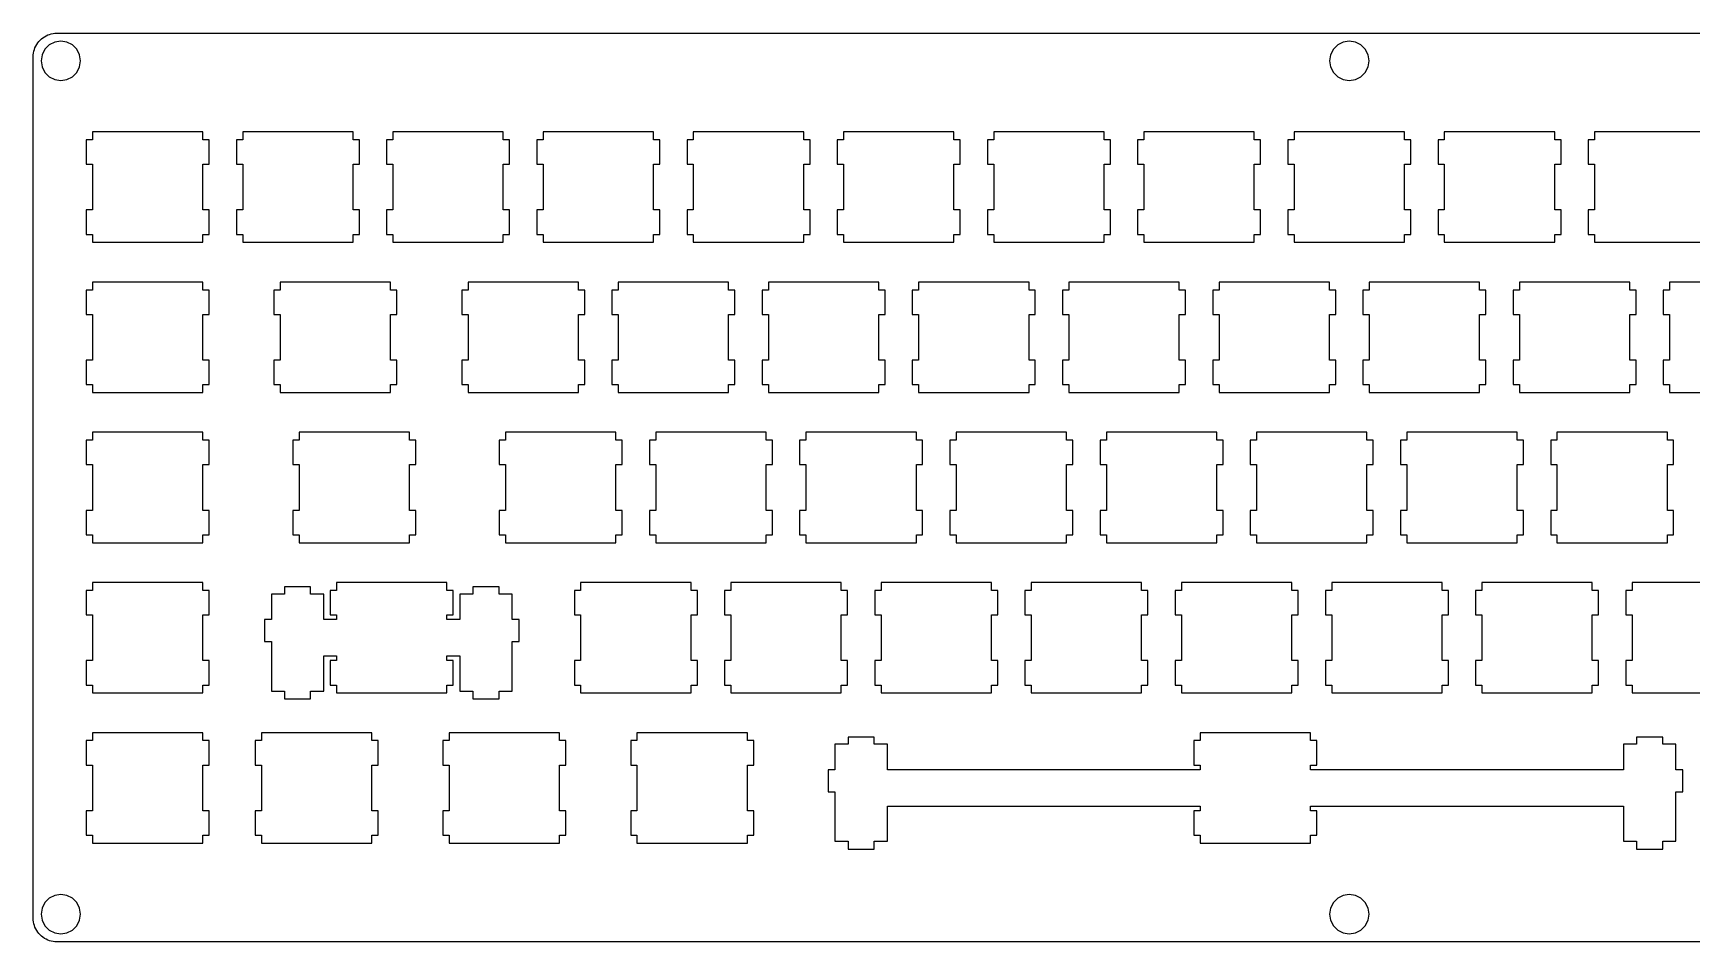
# Model space of a CAD drawing. Extents: x 0 to 334, y 0 to 115.
# Drawn here: x 0.1 to 210.5, y 0.1 to 115.3 of the extents above; entities that cross this region are included whole.
import ezdxf

# ---------------------------------------------------------------- set-up
doc = ezdxf.new("R2010")
doc.units = 0
doc.layers.get('0').update_dxf_attribs({"linetype": 'CONTINUOUS'})

msp = doc.modelspace()

# ---------------------------------------------------------------- linework, layer by layer
at = {"color": 0}
for p, q in [((0.32108, 113.492), (0.4203, 113.705)), ((0.4203, 113.705), (0.53606, 113.913)), ((0.53606, 113.913), (0.66559, 114.107)), ((0.66559, 114.107), (0.81166, 114.292)), ((0.81166, 114.292), (0.97152, 114.465)), ((0.97152, 114.465), (1.14515, 114.625)), ((1.14515, 114.625), (1.32981, 114.771)), ((1.32981, 114.771), (1.52549, 114.901)), ((1.52549, 114.901), (1.7322, 115.018)), ((2.12356, 113.866), (1.57097, 113.313)), ((1.7322, 115.018), (1.94441, 115.116)), ((1.94441, 115.116), (2.16628, 115.197)), ((2.82084, 114.223), (2.12356, 113.866)), ((2.16628, 115.197), (2.39227, 115.261)), ((2.39227, 115.261), (2.62378, 115.307)), ((2.62378, 115.307), (2.85805, 115.334)), ((3.59392, 114.343), (2.82084, 114.223)), ((2.85805, 115.334), (3.0937, 115.345)), ((3.0937, 115.345), (330.944, 115.343)), ((4.36563, 114.223), (3.59392, 114.343)), ((5.06293, 113.866), (4.36563, 114.223)), ((5.61552, 113.313), (5.06293, 113.866)), ((165.549, 113.866), (164.995, 113.313)), ((166.245, 114.223), (165.549, 113.866)), ((167.018, 114.343), (166.245, 114.223)), ((167.791, 114.223), (167.018, 114.343)), ((168.487, 113.866), (167.791, 114.223)), ((169.041, 113.313), (168.487, 113.866)), ((0.09233, 3.0937), (0.09371, 112.343)), ((0.09371, 112.343), (0.10335, 112.579)), ((0.10335, 112.579), (0.12954, 112.813)), ((0.12954, 112.813), (0.17639, 113.046)), ((0.17639, 113.046), (0.23978, 113.271)), ((0.23978, 113.271), (0.32108, 113.492)), ((1.21543, 112.616), (1.09279, 111.843)), ((1.09279, 111.843), (1.21543, 111.071)), ((1.57097, 113.313), (1.21543, 112.616)), ((5.97105, 112.616), (5.61552, 113.313)), ((6.09367, 111.843), (5.97105, 112.616)), ((5.97105, 111.071), (6.09367, 111.843)), ((164.641, 112.616), (164.519, 111.843)), ((164.519, 111.843), (164.641, 111.071)), ((164.995, 113.313), (164.641, 112.616)), ((169.395, 112.616), (169.041, 113.313)), ((169.519, 111.843), (169.395, 112.616)), ((169.395, 111.071), (169.519, 111.843)), ((1.21543, 111.071), (1.57097, 110.374)), ((1.57097, 110.374), (2.12356, 109.821)), ((2.12356, 109.821), (2.82084, 109.466)), ((2.82084, 109.466), (3.59392, 109.345)), ((3.59392, 109.345), (4.36563, 109.466)), ((4.36563, 109.466), (5.06293, 109.821)), ((5.06293, 109.821), (5.61552, 110.374)), ((5.61552, 110.374), (5.97105, 111.071)), ((164.641, 111.071), (164.995, 110.374)), ((164.995, 110.374), (165.549, 109.821)), ((165.549, 109.821), (166.245, 109.466)), ((166.245, 109.466), (167.018, 109.345)), ((167.018, 109.345), (167.791, 109.466)), ((167.791, 109.466), (168.487, 109.821)), ((168.487, 109.821), (169.041, 110.374)), ((169.041, 110.374), (169.395, 111.071)), ((7.61781, 101.819), (6.81715, 101.819)), ((6.81715, 101.819), (6.81715, 98.7185)), ((7.61781, 102.818), (7.61781, 101.819)), ((21.6187, 102.818), (7.61781, 102.818)), ((21.6187, 101.819), (21.6187, 102.818)), ((22.4193, 101.819), (21.6187, 101.819)), ((22.4193, 98.7185), (22.4193, 101.819)), ((26.6692, 101.819), (25.8685, 101.819)), ((25.8685, 101.819), (25.8685, 98.7185)), ((26.6692, 102.818), (26.6692, 101.819)), ((40.6686, 102.818), (26.6692, 102.818)), ((40.6686, 101.819), (40.6686, 102.818)), ((41.4694, 101.819), (40.6686, 101.819)), ((41.4694, 98.7185), (41.4694, 101.819)), ((45.7193, 101.819), (44.9185, 101.819)), ((44.9185, 101.819), (44.9185, 98.7185)), ((45.7193, 102.818), (45.7193, 101.819)), ((59.7186, 102.818), (45.7193, 102.818)), ((59.7186, 101.819), (59.7186, 102.818)), ((60.5194, 101.819), (59.7186, 101.819)), ((60.5194, 98.7185), (60.5194, 101.819)), ((64.7693, 101.819), (63.9685, 101.819)), ((63.9685, 101.819), (63.9685, 98.7185)), ((64.7693, 102.818), (64.7693, 101.819)), ((78.7686, 102.818), (64.7693, 102.818)), ((78.7686, 101.819), (78.7686, 102.818)), ((79.5694, 101.819), (78.7686, 101.819)), ((79.5694, 98.7185), (79.5694, 101.819)), ((83.8193, 101.819), (83.0185, 101.819)), ((83.0185, 101.819), (83.0185, 98.7185)), ((83.8193, 102.818), (83.8193, 101.819)), ((97.8186, 102.818), (83.8193, 102.818)), ((97.8186, 101.819), (97.8186, 102.818)), ((98.618, 101.819), (97.8186, 101.819)), ((98.618, 98.7185), (98.618, 101.819)), ((102.868, 101.819), (102.068, 101.819)), ((102.068, 101.819), (102.068, 98.7185)), ((102.868, 102.818), (102.868, 101.819)), ((116.867, 102.818), (102.868, 102.818)), ((116.867, 101.819), (116.867, 102.818)), ((117.668, 101.819), (116.867, 101.819)), ((117.668, 98.7185), (117.668, 101.819)), ((121.918, 101.819), (121.117, 101.819)), ((121.117, 101.819), (121.117, 98.7185)), ((121.918, 102.818), (121.918, 101.819)), ((135.919, 102.818), (121.918, 102.818)), ((135.919, 101.819), (135.919, 102.818)), ((136.719, 101.819), (135.919, 101.819)), ((136.719, 98.7185), (136.719, 101.819)), ((140.969, 101.819), (140.168, 101.819)), ((140.168, 101.819), (140.168, 98.7185)), ((140.969, 102.818), (140.969, 101.819)), ((154.969, 102.818), (140.969, 102.818)), ((154.969, 101.819), (154.969, 102.818)), ((155.769, 101.819), (154.969, 101.819)), ((155.769, 98.7185), (155.769, 101.819)), ((160.019, 101.819), (159.218, 101.819)), ((159.218, 101.819), (159.218, 98.7185)), ((160.019, 102.818), (160.019, 101.819)), ((174.019, 102.818), (160.019, 102.818)), ((174.019, 101.819), (174.019, 102.818)), ((174.819, 101.819), (174.019, 101.819)), ((174.819, 98.7185), (174.819, 101.819)), ((179.069, 101.819), (178.268, 101.819)), ((178.268, 101.819), (178.268, 98.7185)), ((179.069, 102.818), (179.069, 101.819)), ((193.069, 102.818), (179.069, 102.818)), ((193.069, 101.819), (193.069, 102.818)), ((193.869, 101.819), (193.069, 101.819)), ((193.869, 98.7185), (193.869, 101.819)), ((198.119, 101.819), (197.318, 101.819)), ((197.318, 101.819), (197.318, 98.7185)), ((198.119, 102.818), (198.119, 101.819)), ((212.119, 102.818), (198.119, 102.818)), ((6.81715, 98.7185), (7.61781, 98.7185)), ((7.61781, 98.7185), (7.61781, 92.9199)), ((21.6187, 92.9199), (21.6187, 98.7185)), ((21.6187, 98.7185), (22.4193, 98.7185)), ((25.8685, 98.7185), (26.6692, 98.7185)), ((26.6692, 98.7185), (26.6692, 92.9199)), ((40.6686, 92.9199), (40.6686, 98.7185)), ((40.6686, 98.7185), (41.4694, 98.7185)), ((44.9185, 98.7185), (45.7193, 98.7185)), ((45.7193, 98.7185), (45.7193, 92.9199)), ((59.7186, 92.9199), (59.7186, 98.7185)), ((59.7186, 98.7185), (60.5194, 98.7185)), ((63.9685, 98.7185), (64.7693, 98.7185)), ((64.7693, 98.7185), (64.7693, 92.9199)), ((78.7686, 92.9199), (78.7686, 98.7185)), ((78.7686, 98.7185), (79.5694, 98.7185)), ((83.0185, 98.7185), (83.8193, 98.7185)), ((83.8193, 98.7185), (83.8193, 92.9199)), ((97.8186, 92.9199), (97.8186, 98.7185)), ((97.8186, 98.7185), (98.618, 98.7185)), ((102.068, 98.7185), (102.868, 98.7185)), ((102.868, 98.7185), (102.868, 92.9199)), ((116.867, 92.9199), (116.867, 98.7185)), ((116.867, 98.7185), (117.668, 98.7185)), ((121.117, 98.7185), (121.918, 98.7185)), ((121.918, 98.7185), (121.918, 92.9199)), ((135.919, 92.9199), (135.919, 98.7185)), ((135.919, 98.7185), (136.719, 98.7185)), ((140.168, 98.7185), (140.969, 98.7185)), ((140.969, 98.7185), (140.969, 92.9199)), ((154.969, 92.9199), (154.969, 98.7185)), ((154.969, 98.7185), (155.769, 98.7185)), ((159.218, 98.7185), (160.019, 98.7185)), ((160.019, 98.7185), (160.019, 92.9199)), ((174.019, 92.9199), (174.019, 98.7185)), ((174.019, 98.7185), (174.819, 98.7185)), ((178.268, 98.7185), (179.069, 98.7185)), ((179.069, 98.7185), (179.069, 92.9199)), ((193.069, 92.9199), (193.069, 98.7185)), ((193.069, 98.7185), (193.869, 98.7185)), ((197.318, 98.7185), (198.119, 98.7185)), ((198.119, 98.7185), (198.119, 92.9199)), ((7.61781, 92.9199), (6.81715, 92.9199)), ((6.81715, 92.9199), (6.81715, 89.8179)), ((22.4193, 92.9199), (21.6187, 92.9199)), ((22.4193, 89.8179), (22.4193, 92.9199)), ((26.6692, 92.9199), (25.8685, 92.9199)), ((25.8685, 92.9199), (25.8685, 89.8179)), ((41.4694, 92.9199), (40.6686, 92.9199)), ((41.4694, 89.8179), (41.4694, 92.9199)), ((45.7193, 92.9199), (44.9185, 92.9199)), ((44.9185, 92.9199), (44.9185, 89.8179)), ((60.5194, 92.9199), (59.7186, 92.9199)), ((60.5194, 89.8179), (60.5194, 92.9199)), ((64.7693, 92.9199), (63.9685, 92.9199)), ((63.9685, 92.9199), (63.9685, 89.8179)), ((79.5694, 92.9199), (78.7686, 92.9199)), ((79.5694, 89.8179), (79.5694, 92.9199)), ((83.8193, 92.9199), (83.0185, 92.9199)), ((83.0185, 92.9199), (83.0185, 89.8179)), ((98.618, 92.9199), (97.8186, 92.9199)), ((98.618, 89.8179), (98.618, 92.9199)), ((102.868, 92.9199), (102.068, 92.9199)), ((102.068, 92.9199), (102.068, 89.8179)), ((117.668, 92.9199), (116.867, 92.9199)), ((117.668, 89.8179), (117.668, 92.9199)), ((121.918, 92.9199), (121.117, 92.9199)), ((121.117, 92.9199), (121.117, 89.8179)), ((136.719, 92.9199), (135.919, 92.9199)), ((136.719, 89.8179), (136.719, 92.9199)), ((140.969, 92.9199), (140.168, 92.9199)), ((140.168, 92.9199), (140.168, 89.8179)), ((155.769, 92.9199), (154.969, 92.9199)), ((155.769, 89.8179), (155.769, 92.9199)), ((160.019, 92.9199), (159.218, 92.9199)), ((159.218, 92.9199), (159.218, 89.8179)), ((174.819, 92.9199), (174.019, 92.9199)), ((174.819, 89.8179), (174.819, 92.9199)), ((179.069, 92.9199), (178.268, 92.9199)), ((178.268, 92.9199), (178.268, 89.8179)), ((193.869, 92.9199), (193.069, 92.9199)), ((193.869, 89.8179), (193.869, 92.9199)), ((198.119, 92.9199), (197.318, 92.9199)), ((197.318, 92.9199), (197.318, 89.8179)), ((6.81715, 89.8179), (7.61781, 89.8179)), ((7.61781, 89.8179), (7.61781, 88.8189)), ((7.61781, 88.8189), (21.6187, 88.8189)), ((21.6187, 88.8189), (21.6187, 89.8179)), ((21.6187, 89.8179), (22.4193, 89.8179)), ((25.8685, 89.8179), (26.6692, 89.8179)), ((26.6692, 89.8179), (26.6692, 88.8189)), ((26.6692, 88.8189), (40.6686, 88.8189)), ((40.6686, 88.8189), (40.6686, 89.8179)), ((40.6686, 89.8179), (41.4694, 89.8179)), ((44.9185, 89.8179), (45.7193, 89.8179)), ((45.7193, 89.8179), (45.7193, 88.8189)), ((45.7193, 88.8189), (59.7186, 88.8189)), ((59.7186, 88.8189), (59.7186, 89.8179)), ((59.7186, 89.8179), (60.5194, 89.8179)), ((63.9685, 89.8179), (64.7693, 89.8179)), ((64.7693, 89.8179), (64.7693, 88.8189)), ((64.7693, 88.8189), (78.7686, 88.8189)), ((78.7686, 88.8189), (78.7686, 89.8179)), ((78.7686, 89.8179), (79.5694, 89.8179)), ((83.0185, 89.8179), (83.8193, 89.8179)), ((83.8193, 89.8179), (83.8193, 88.8189)), ((83.8193, 88.8189), (97.8186, 88.8189)), ((97.8186, 88.8189), (97.8186, 89.8179)), ((97.8186, 89.8179), (98.618, 89.8179)), ((102.068, 89.8179), (102.868, 89.8179)), ((102.868, 89.8179), (102.868, 88.8189)), ((102.868, 88.8189), (116.867, 88.8189)), ((116.867, 88.8189), (116.867, 89.8179)), ((116.867, 89.8179), (117.668, 89.8179)), ((121.117, 89.8179), (121.918, 89.8179)), ((121.918, 89.8179), (121.918, 88.8189)), ((121.918, 88.8189), (135.919, 88.8189)), ((135.919, 88.8189), (135.919, 89.8179)), ((135.919, 89.8179), (136.719, 89.8179)), ((140.168, 89.8179), (140.969, 89.8179)), ((140.969, 89.8179), (140.969, 88.8189)), ((140.969, 88.8189), (154.969, 88.8189)), ((154.969, 88.8189), (154.969, 89.8179)), ((154.969, 89.8179), (155.769, 89.8179)), ((159.218, 89.8179), (160.019, 89.8179)), ((160.019, 89.8179), (160.019, 88.8189)), ((160.019, 88.8189), (174.019, 88.8189)), ((174.019, 88.8189), (174.019, 89.8179)), ((174.019, 89.8179), (174.819, 89.8179)), ((178.268, 89.8179), (179.069, 89.8179)), ((179.069, 89.8179), (179.069, 88.8189)), ((179.069, 88.8189), (193.069, 88.8189)), ((193.069, 88.8189), (193.069, 89.8179)), ((193.069, 89.8179), (193.869, 89.8179)), ((197.318, 89.8179), (198.119, 89.8179)), ((198.119, 89.8179), (198.119, 88.8189)), ((198.119, 88.8189), (212.119, 88.8189)), ((7.61781, 82.7691), (6.81715, 82.7691)), ((6.81715, 82.7691), (6.81715, 79.6685)), ((7.61781, 83.7681), (7.61781, 82.7691)), ((21.6187, 83.7681), (7.61781, 83.7681)), ((21.6187, 82.7691), (21.6187, 83.7681)), ((22.4193, 82.7691), (21.6187, 82.7691)), ((22.4193, 79.6685), (22.4193, 82.7691)), ((31.4303, 82.7691), (30.631, 82.7691)), ((30.631, 82.7691), (30.631, 79.6685)), ((31.4303, 83.7681), (31.4303, 82.7691)), ((45.4311, 83.7681), (31.4303, 83.7681)), ((45.4311, 82.7691), (45.4311, 83.7681)), ((46.2305, 82.7691), (45.4311, 82.7691)), ((46.2305, 79.6685), (46.2305, 82.7691)), ((55.2443, 82.7691), (54.4435, 82.7691)), ((54.4435, 82.7691), (54.4435, 79.6685)), ((55.2443, 83.7681), (55.2443, 82.7691)), ((69.2436, 83.7681), (55.2443, 83.7681)), ((69.2436, 82.7691), (69.2436, 83.7681)), ((70.0444, 82.7691), (69.2436, 82.7691)), ((70.0444, 79.6685), (70.0444, 82.7691)), ((74.2943, 82.7691), (73.4935, 82.7691)), ((73.4935, 82.7691), (73.4935, 79.6685)), ((74.2943, 83.7681), (74.2943, 82.7691)), ((88.2936, 83.7681), (74.2943, 83.7681)), ((88.2936, 82.7691), (88.2936, 83.7681)), ((89.0944, 82.7691), (88.2936, 82.7691)), ((89.0944, 79.6685), (89.0944, 82.7691)), ((93.3443, 82.7691), (92.5435, 82.7691)), ((92.5435, 82.7691), (92.5435, 79.6685)), ((93.3443, 83.7681), (93.3443, 82.7691)), ((107.344, 83.7681), (93.3443, 83.7681)), ((107.344, 82.7691), (107.344, 83.7681)), ((108.144, 82.7691), (107.344, 82.7691)), ((108.144, 79.6685), (108.144, 82.7691)), ((112.394, 82.7691), (111.593, 82.7691)), ((111.593, 82.7691), (111.593, 79.6685)), ((112.394, 83.7681), (112.394, 82.7691)), ((126.394, 83.7681), (112.394, 83.7681)), ((126.394, 82.7691), (126.394, 83.7681)), ((127.194, 82.7691), (126.394, 82.7691)), ((127.194, 79.6685), (127.194, 82.7691)), ((131.444, 82.7691), (130.642, 82.7691)), ((130.642, 82.7691), (130.642, 79.6685)), ((131.444, 83.7681), (131.444, 82.7691)), ((145.444, 83.7681), (131.444, 83.7681)), ((145.444, 82.7691), (145.444, 83.7681)), ((146.244, 82.7691), (145.444, 82.7691)), ((146.244, 79.6685), (146.244, 82.7691)), ((150.494, 82.7691), (149.693, 82.7691)), ((149.693, 82.7691), (149.693, 79.6685)), ((150.494, 83.7681), (150.494, 82.7691)), ((164.494, 83.7681), (150.494, 83.7681)), ((164.494, 82.7691), (164.494, 83.7681)), ((165.294, 82.7691), (164.494, 82.7691)), ((165.294, 79.6685), (165.294, 82.7691)), ((169.544, 82.7691), (168.743, 82.7691)), ((168.743, 82.7691), (168.743, 79.6685)), ((169.544, 83.7681), (169.544, 82.7691)), ((183.544, 83.7681), (169.544, 83.7681)), ((183.544, 82.7691), (183.544, 83.7681)), ((184.344, 82.7691), (183.544, 82.7691)), ((184.344, 79.6685), (184.344, 82.7691)), ((188.594, 82.7691), (187.793, 82.7691)), ((187.793, 82.7691), (187.793, 79.6685)), ((188.594, 83.7681), (188.594, 82.7691)), ((202.594, 83.7681), (188.594, 83.7681)), ((202.594, 82.7691), (202.594, 83.7681)), ((203.394, 82.7691), (202.594, 82.7691)), ((203.394, 79.6685), (203.394, 82.7691)), ((207.644, 82.7691), (206.843, 82.7691)), ((206.843, 82.7691), (206.843, 79.6685)), ((207.644, 83.7681), (207.644, 82.7691)), ((221.644, 83.7681), (207.644, 83.7681)), ((6.81715, 79.6685), (7.61781, 79.6685)), ((7.61781, 79.6685), (7.61781, 73.8685)), ((21.6187, 73.8685), (21.6187, 79.6685)), ((21.6187, 79.6685), (22.4193, 79.6685)), ((30.631, 79.6685), (31.4303, 79.6685)), ((31.4303, 79.6685), (31.4303, 73.8685)), ((45.4311, 73.8685), (45.4311, 79.6685)), ((45.4311, 79.6685), (46.2305, 79.6685)), ((54.4435, 79.6685), (55.2443, 79.6685)), ((55.2443, 79.6685), (55.2443, 73.8685)), ((69.2436, 73.8685), (69.2436, 79.6685)), ((69.2436, 79.6685), (70.0444, 79.6685)), ((73.4935, 79.6685), (74.2943, 79.6685)), ((74.2943, 79.6685), (74.2943, 73.8685)), ((88.2936, 73.8685), (88.2936, 79.6685)), ((88.2936, 79.6685), (89.0944, 79.6685)), ((92.5435, 79.6685), (93.3443, 79.6685)), ((93.3443, 79.6685), (93.3443, 73.8685)), ((107.344, 73.8685), (107.344, 79.6685)), ((107.344, 79.6685), (108.144, 79.6685)), ((111.593, 79.6685), (112.394, 79.6685)), ((112.394, 79.6685), (112.394, 73.8685)), ((126.394, 73.8685), (126.394, 79.6685)), ((126.394, 79.6685), (127.194, 79.6685)), ((130.642, 79.6685), (131.444, 79.6685)), ((131.444, 79.6685), (131.444, 73.8685)), ((145.444, 73.8685), (145.444, 79.6685)), ((145.444, 79.6685), (146.244, 79.6685)), ((149.693, 79.6685), (150.494, 79.6685)), ((150.494, 79.6685), (150.494, 73.8685)), ((164.494, 73.8685), (164.494, 79.6685)), ((164.494, 79.6685), (165.294, 79.6685)), ((168.743, 79.6685), (169.544, 79.6685)), ((169.544, 79.6685), (169.544, 73.8685)), ((183.544, 73.8685), (183.544, 79.6685)), ((183.544, 79.6685), (184.344, 79.6685)), ((187.793, 79.6685), (188.594, 79.6685)), ((188.594, 79.6685), (188.594, 73.8685)), ((202.594, 73.8685), (202.594, 79.6685)), ((202.594, 79.6685), (203.394, 79.6685)), ((206.843, 79.6685), (207.644, 79.6685)), ((207.644, 79.6685), (207.644, 73.8685)), ((7.61781, 73.8685), (6.81715, 73.8685)), ((6.81715, 73.8685), (6.81715, 70.7679)), ((22.4193, 73.8685), (21.6187, 73.8685)), ((22.4193, 70.7679), (22.4193, 73.8685)), ((31.4303, 73.8685), (30.631, 73.8685)), ((30.631, 73.8685), (30.631, 70.7679)), ((46.2305, 73.8685), (45.4311, 73.8685)), ((46.2305, 70.7679), (46.2305, 73.8685)), ((55.2443, 73.8685), (54.4435, 73.8685)), ((54.4435, 73.8685), (54.4435, 70.7679)), ((70.0444, 73.8685), (69.2436, 73.8685)), ((70.0444, 70.7679), (70.0444, 73.8685)), ((74.2943, 73.8685), (73.4935, 73.8685)), ((73.4935, 73.8685), (73.4935, 70.7679)), ((89.0944, 73.8685), (88.2936, 73.8685)), ((89.0944, 70.7679), (89.0944, 73.8685)), ((93.3443, 73.8685), (92.5435, 73.8685)), ((92.5435, 73.8685), (92.5435, 70.7679)), ((108.144, 73.8685), (107.344, 73.8685)), ((108.144, 70.7679), (108.144, 73.8685)), ((112.394, 73.8685), (111.593, 73.8685)), ((111.593, 73.8685), (111.593, 70.7679)), ((127.194, 73.8685), (126.394, 73.8685)), ((127.194, 70.7679), (127.194, 73.8685)), ((131.444, 73.8685), (130.642, 73.8685)), ((130.642, 73.8685), (130.642, 70.7679)), ((146.244, 73.8685), (145.444, 73.8685)), ((146.244, 70.7679), (146.244, 73.8685)), ((150.494, 73.8685), (149.693, 73.8685)), ((149.693, 73.8685), (149.693, 70.7679)), ((165.294, 73.8685), (164.494, 73.8685)), ((165.294, 70.7679), (165.294, 73.8685)), ((169.544, 73.8685), (168.743, 73.8685)), ((168.743, 73.8685), (168.743, 70.7679)), ((184.344, 73.8685), (183.544, 73.8685)), ((184.344, 70.7679), (184.344, 73.8685)), ((188.594, 73.8685), (187.793, 73.8685)), ((187.793, 73.8685), (187.793, 70.7679)), ((203.394, 73.8685), (202.594, 73.8685)), ((203.394, 70.7679), (203.394, 73.8685)), ((207.644, 73.8685), (206.843, 73.8685)), ((206.843, 73.8685), (206.843, 70.7679)), ((6.81715, 70.7679), (7.61781, 70.7679)), ((7.61781, 70.7679), (7.61781, 69.7689)), ((7.61781, 69.7689), (21.6187, 69.7689)), ((21.6187, 69.7689), (21.6187, 70.7679)), ((21.6187, 70.7679), (22.4193, 70.7679)), ((30.631, 70.7679), (31.4303, 70.7679)), ((31.4303, 70.7679), (31.4303, 69.7689)), ((31.4303, 69.7689), (45.4311, 69.7689)), ((45.4311, 69.7689), (45.4311, 70.7679)), ((45.4311, 70.7679), (46.2305, 70.7679)), ((54.4435, 70.7679), (55.2443, 70.7679)), ((55.2443, 70.7679), (55.2443, 69.7689)), ((55.2443, 69.7689), (69.2436, 69.7689)), ((69.2436, 69.7689), (69.2436, 70.7679)), ((69.2436, 70.7679), (70.0444, 70.7679)), ((73.4935, 70.7679), (74.2943, 70.7679)), ((74.2943, 70.7679), (74.2943, 69.7689)), ((74.2943, 69.7689), (88.2936, 69.7689)), ((88.2936, 69.7689), (88.2936, 70.7679)), ((88.2936, 70.7679), (89.0944, 70.7679)), ((92.5435, 70.7679), (93.3443, 70.7679)), ((93.3443, 70.7679), (93.3443, 69.7689)), ((93.3443, 69.7689), (107.344, 69.7689)), ((107.344, 69.7689), (107.344, 70.7679)), ((107.344, 70.7679), (108.144, 70.7679)), ((111.593, 70.7679), (112.394, 70.7679)), ((112.394, 70.7679), (112.394, 69.7689)), ((112.394, 69.7689), (126.394, 69.7689)), ((126.394, 69.7689), (126.394, 70.7679)), ((126.394, 70.7679), (127.194, 70.7679)), ((130.642, 70.7679), (131.444, 70.7679)), ((131.444, 70.7679), (131.444, 69.7689)), ((131.444, 69.7689), (145.444, 69.7689)), ((145.444, 69.7689), (145.444, 70.7679)), ((145.444, 70.7679), (146.244, 70.7679)), ((149.693, 70.7679), (150.494, 70.7679)), ((150.494, 70.7679), (150.494, 69.7689)), ((150.494, 69.7689), (164.494, 69.7689)), ((164.494, 69.7689), (164.494, 70.7679)), ((164.494, 70.7679), (165.294, 70.7679)), ((168.743, 70.7679), (169.544, 70.7679)), ((169.544, 70.7679), (169.544, 69.7689)), ((169.544, 69.7689), (183.544, 69.7689)), ((183.544, 69.7689), (183.544, 70.7679)), ((183.544, 70.7679), (184.344, 70.7679)), ((187.793, 70.7679), (188.594, 70.7679)), ((188.594, 70.7679), (188.594, 69.7689)), ((188.594, 69.7689), (202.594, 69.7689)), ((202.594, 69.7689), (202.594, 70.7679)), ((202.594, 70.7679), (203.394, 70.7679)), ((206.843, 70.7679), (207.644, 70.7679)), ((207.644, 70.7679), (207.644, 69.7689)), ((207.644, 69.7689), (221.644, 69.7689)), ((7.61781, 63.7191), (6.81715, 63.7191)), ((6.81715, 63.7191), (6.81715, 60.6185)), ((7.61781, 64.7181), (7.61781, 63.7191)), ((21.6187, 64.7181), (7.61781, 64.7181)), ((21.6187, 63.7191), (21.6187, 64.7181)), ((22.4193, 63.7191), (21.6187, 63.7191)), ((22.4193, 60.6185), (22.4193, 63.7191)), ((33.8116, 63.7191), (33.0123, 63.7191)), ((33.0123, 63.7191), (33.0123, 60.6185)), ((33.8116, 64.7181), (33.8116, 63.7191)), ((47.8123, 64.7181), (33.8116, 64.7181)), ((47.8123, 63.7191), (47.8123, 64.7181)), ((48.6117, 63.7191), (47.8123, 63.7191)), ((48.6117, 60.6185), (48.6117, 63.7191)), ((60.0054, 63.7191), (59.2046, 63.7191)), ((59.2046, 63.7191), (59.2046, 60.6185)), ((60.0054, 64.7181), (60.0054, 63.7191)), ((74.0061, 64.7181), (60.0054, 64.7181)), ((74.0061, 63.7191), (74.0061, 64.7181)), ((74.8055, 63.7191), (74.0061, 63.7191)), ((74.8055, 60.6185), (74.8055, 63.7191)), ((79.0554, 63.7191), (78.256, 63.7191)), ((78.256, 63.7191), (78.256, 60.6185)), ((79.0554, 64.7181), (79.0554, 63.7191)), ((93.0561, 64.7181), (79.0554, 64.7181)), ((93.0561, 63.7191), (93.0561, 64.7181)), ((93.8555, 63.7191), (93.0561, 63.7191)), ((93.8555, 60.6185), (93.8555, 63.7191)), ((98.1054, 63.7191), (97.306, 63.7191)), ((97.306, 63.7191), (97.306, 60.6185)), ((98.1054, 64.7181), (98.1054, 63.7191)), ((112.106, 64.7181), (98.1054, 64.7181)), ((112.106, 63.7191), (112.106, 64.7181)), ((112.905, 63.7191), (112.106, 63.7191)), ((112.905, 60.6185), (112.905, 63.7191)), ((117.155, 63.7191), (116.356, 63.7191)), ((116.356, 63.7191), (116.356, 60.6185)), ((117.155, 64.7181), (117.155, 63.7191)), ((131.156, 64.7181), (117.155, 64.7181)), ((131.156, 63.7191), (131.156, 64.7181)), ((131.955, 63.7191), (131.156, 63.7191)), ((131.955, 60.6185), (131.955, 63.7191)), ((136.205, 63.7191), (135.406, 63.7191)), ((135.406, 63.7191), (135.406, 60.6185)), ((136.205, 64.7181), (136.205, 63.7191)), ((150.206, 64.7181), (136.205, 64.7181)), ((150.206, 63.7191), (150.206, 64.7181)), ((151.005, 63.7191), (150.206, 63.7191)), ((151.005, 60.6185), (151.005, 63.7191)), ((155.255, 63.7191), (154.456, 63.7191)), ((154.456, 63.7191), (154.456, 60.6185)), ((155.255, 64.7181), (155.255, 63.7191)), ((169.256, 64.7181), (155.255, 64.7181)), ((169.256, 63.7191), (169.256, 64.7181)), ((170.055, 63.7191), (169.256, 63.7191)), ((170.055, 60.6185), (170.055, 63.7191)), ((174.305, 63.7191), (173.506, 63.7191)), ((173.506, 63.7191), (173.506, 60.6185)), ((174.305, 64.7181), (174.305, 63.7191)), ((188.306, 64.7181), (174.305, 64.7181)), ((188.306, 63.7191), (188.306, 64.7181)), ((189.105, 63.7191), (188.306, 63.7191)), ((189.105, 60.6185), (189.105, 63.7191)), ((193.355, 63.7191), (192.556, 63.7191)), ((192.556, 63.7191), (192.556, 60.6185)), ((193.355, 64.7181), (193.355, 63.7191)), ((207.356, 64.7181), (193.355, 64.7181)), ((207.356, 63.7191), (207.356, 64.7181)), ((208.155, 63.7191), (207.356, 63.7191)), ((208.155, 60.6185), (208.155, 63.7191)), ((6.81715, 60.6185), (7.61781, 60.6185)), ((7.61781, 60.6185), (7.61781, 54.8185)), ((21.6187, 54.8185), (21.6187, 60.6185)), ((21.6187, 60.6185), (22.4193, 60.6185)), ((33.0123, 60.6185), (33.8116, 60.6185)), ((33.8116, 60.6185), (33.8116, 54.8185)), ((47.8123, 54.8185), (47.8123, 60.6185)), ((47.8123, 60.6185), (48.6117, 60.6185)), ((59.2046, 60.6185), (60.0054, 60.6185)), ((60.0054, 60.6185), (60.0054, 54.8185)), ((74.0061, 54.8185), (74.0061, 60.6185)), ((74.0061, 60.6185), (74.8055, 60.6185)), ((78.256, 60.6185), (79.0554, 60.6185)), ((79.0554, 60.6185), (79.0554, 54.8185)), ((93.0561, 54.8185), (93.0561, 60.6185)), ((93.0561, 60.6185), (93.8555, 60.6185)), ((97.306, 60.6185), (98.1054, 60.6185)), ((98.1054, 60.6185), (98.1054, 54.8185)), ((112.106, 54.8185), (112.106, 60.6185)), ((112.106, 60.6185), (112.905, 60.6185)), ((116.356, 60.6185), (117.155, 60.6185)), ((117.155, 60.6185), (117.155, 54.8185)), ((131.156, 54.8185), (131.156, 60.6185)), ((131.156, 60.6185), (131.955, 60.6185)), ((135.406, 60.6185), (136.205, 60.6185)), ((136.205, 60.6185), (136.205, 54.8185)), ((150.206, 54.8185), (150.206, 60.6185)), ((150.206, 60.6185), (151.005, 60.6185)), ((154.456, 60.6185), (155.255, 60.6185)), ((155.255, 60.6185), (155.255, 54.8185)), ((169.256, 54.8185), (169.256, 60.6185)), ((169.256, 60.6185), (170.055, 60.6185)), ((173.506, 60.6185), (174.305, 60.6185)), ((174.305, 60.6185), (174.305, 54.8185)), ((188.306, 54.8185), (188.306, 60.6185)), ((188.306, 60.6185), (189.105, 60.6185)), ((192.556, 60.6185), (193.355, 60.6185)), ((193.355, 60.6185), (193.355, 54.8185)), ((207.356, 54.8185), (207.356, 60.6185)), ((207.356, 60.6185), (208.155, 60.6185)), ((7.61781, 54.8185), (6.81715, 54.8185)), ((6.81715, 54.8185), (6.81715, 51.7179)), ((22.4193, 54.8185), (21.6187, 54.8185)), ((22.4193, 51.7179), (22.4193, 54.8185)), ((33.8116, 54.8185), (33.0123, 54.8185)), ((33.0123, 54.8185), (33.0123, 51.7179)), ((48.6117, 54.8185), (47.8123, 54.8185)), ((48.6117, 51.7179), (48.6117, 54.8185)), ((60.0054, 54.8185), (59.2046, 54.8185)), ((59.2046, 54.8185), (59.2046, 51.7179)), ((74.8055, 54.8185), (74.0061, 54.8185)), ((74.8055, 51.7179), (74.8055, 54.8185)), ((79.0554, 54.8185), (78.256, 54.8185)), ((78.256, 54.8185), (78.256, 51.7179)), ((93.8555, 54.8185), (93.0561, 54.8185)), ((93.8555, 51.7179), (93.8555, 54.8185)), ((98.1054, 54.8185), (97.306, 54.8185)), ((97.306, 54.8185), (97.306, 51.7179)), ((112.905, 54.8185), (112.106, 54.8185)), ((112.905, 51.7179), (112.905, 54.8185)), ((117.155, 54.8185), (116.356, 54.8185)), ((116.356, 54.8185), (116.356, 51.7179)), ((131.955, 54.8185), (131.156, 54.8185)), ((131.955, 51.7179), (131.955, 54.8185)), ((136.205, 54.8185), (135.406, 54.8185)), ((135.406, 54.8185), (135.406, 51.7179)), ((151.005, 54.8185), (150.206, 54.8185)), ((151.005, 51.7179), (151.005, 54.8185)), ((155.255, 54.8185), (154.456, 54.8185)), ((154.456, 54.8185), (154.456, 51.7179)), ((170.055, 54.8185), (169.256, 54.8185)), ((170.055, 51.7179), (170.055, 54.8185)), ((174.305, 54.8185), (173.506, 54.8185)), ((173.506, 54.8185), (173.506, 51.7179)), ((189.105, 54.8185), (188.306, 54.8185)), ((189.105, 51.7179), (189.105, 54.8185)), ((193.355, 54.8185), (192.556, 54.8185)), ((192.556, 54.8185), (192.556, 51.7179)), ((208.155, 54.8185), (207.356, 54.8185)), ((208.155, 51.7179), (208.155, 54.8185)), ((6.81715, 51.7179), (7.61781, 51.7179)), ((7.61781, 51.7179), (7.61781, 50.7189)), ((7.61781, 50.7189), (21.6187, 50.7189)), ((21.6187, 50.7189), (21.6187, 51.7179)), ((21.6187, 51.7179), (22.4193, 51.7179)), ((33.0123, 51.7179), (33.8116, 51.7179)), ((33.8116, 51.7179), (33.8116, 50.7189)), ((33.8116, 50.7189), (47.8123, 50.7189)), ((47.8123, 50.7189), (47.8123, 51.7179)), ((47.8123, 51.7179), (48.6117, 51.7179)), ((59.2046, 51.7179), (60.0054, 51.7179)), ((60.0054, 51.7179), (60.0054, 50.7189)), ((60.0054, 50.7189), (74.0061, 50.7189)), ((74.0061, 50.7189), (74.0061, 51.7179)), ((74.0061, 51.7179), (74.8055, 51.7179)), ((78.256, 51.7179), (79.0554, 51.7179)), ((79.0554, 51.7179), (79.0554, 50.7189)), ((79.0554, 50.7189), (93.0561, 50.7189)), ((93.0561, 50.7189), (93.0561, 51.7179)), ((93.0561, 51.7179), (93.8555, 51.7179)), ((97.306, 51.7179), (98.1054, 51.7179)), ((98.1054, 51.7179), (98.1054, 50.7189)), ((98.1054, 50.7189), (112.106, 50.7189)), ((112.106, 50.7189), (112.106, 51.7179)), ((112.106, 51.7179), (112.905, 51.7179)), ((116.356, 51.7179), (117.155, 51.7179)), ((117.155, 51.7179), (117.155, 50.7189)), ((117.155, 50.7189), (131.156, 50.7189)), ((131.156, 50.7189), (131.156, 51.7179)), ((131.156, 51.7179), (131.955, 51.7179)), ((135.406, 51.7179), (136.205, 51.7179)), ((136.205, 51.7179), (136.205, 50.7189)), ((136.205, 50.7189), (150.206, 50.7189)), ((150.206, 50.7189), (150.206, 51.7179)), ((150.206, 51.7179), (151.005, 51.7179)), ((154.456, 51.7179), (155.255, 51.7179)), ((155.255, 51.7179), (155.255, 50.7189)), ((155.255, 50.7189), (169.256, 50.7189)), ((169.256, 50.7189), (169.256, 51.7179)), ((169.256, 51.7179), (170.055, 51.7179)), ((173.506, 51.7179), (174.305, 51.7179)), ((174.305, 51.7179), (174.305, 50.7189)), ((174.305, 50.7189), (188.306, 50.7189)), ((188.306, 50.7189), (188.306, 51.7179)), ((188.306, 51.7179), (189.105, 51.7179)), ((192.556, 51.7179), (193.355, 51.7179)), ((193.355, 51.7179), (193.355, 50.7189)), ((193.355, 50.7189), (207.356, 50.7189)), ((207.356, 50.7189), (207.356, 51.7179)), ((207.356, 51.7179), (208.155, 51.7179)), ((7.61781, 44.6691), (6.81715, 44.6691)), ((6.81715, 44.6691), (6.81715, 41.5685)), ((7.61781, 45.6681), (7.61781, 44.6691)), ((21.6187, 45.6681), (7.61781, 45.6681)), ((21.6187, 44.6691), (21.6187, 45.6681)), ((22.4193, 44.6691), (21.6187, 44.6691)), ((22.4193, 41.5685), (22.4193, 44.6691)), ((31.9746, 44.1978), (30.3003, 44.1978)), ((30.3003, 44.1978), (30.3003, 40.9677)), ((35.275, 45.1185), (31.9746, 45.1185)), ((31.9746, 45.1185), (31.9746, 44.1978)), ((35.275, 44.1978), (35.275, 45.1185)), ((36.9492, 44.1978), (35.275, 44.1978)), ((36.9492, 40.9677), (36.9492, 44.1978)), ((38.5755, 44.6691), (37.7747, 44.6691)), ((37.7747, 44.6691), (37.7747, 41.5685)), ((38.5755, 45.6681), (38.5755, 44.6691)), ((52.5748, 45.6681), (38.5755, 45.6681)), ((52.5748, 44.6691), (52.5748, 45.6681)), ((53.3742, 44.6691), (52.5748, 44.6691)), ((53.3742, 41.5685), (53.3742, 44.6691)), ((55.8754, 44.1978), (54.1997, 44.1978)), ((54.1997, 44.1978), (54.1997, 40.9677)), ((59.1742, 45.1185), (55.8754, 45.1185)), ((55.8754, 45.1185), (55.8754, 44.1978)), ((59.1742, 44.1978), (59.1742, 45.1185)), ((60.8499, 44.1978), (59.1742, 44.1978)), ((60.8499, 40.9677), (60.8499, 44.1978)), ((69.5304, 44.6691), (68.731, 44.6691)), ((68.731, 44.6691), (68.731, 41.5685)), ((69.5304, 45.6681), (69.5304, 44.6691)), ((83.5311, 45.6681), (69.5304, 45.6681)), ((83.5311, 44.6691), (83.5311, 45.6681)), ((84.3305, 44.6691), (83.5311, 44.6691)), ((84.3305, 41.5685), (84.3305, 44.6691)), ((88.5804, 44.6691), (87.781, 44.6691)), ((87.781, 44.6691), (87.781, 41.5685)), ((88.5804, 45.6681), (88.5804, 44.6691)), ((102.581, 45.6681), (88.5804, 45.6681)), ((102.581, 44.6691), (102.581, 45.6681)), ((103.38, 44.6691), (102.581, 44.6691)), ((103.38, 41.5685), (103.38, 44.6691)), ((107.63, 44.6691), (106.831, 44.6691)), ((106.831, 44.6691), (106.831, 41.5685)), ((107.63, 45.6681), (107.63, 44.6691)), ((121.631, 45.6681), (107.63, 45.6681)), ((121.631, 44.6691), (121.631, 45.6681)), ((122.43, 44.6691), (121.631, 44.6691)), ((122.43, 41.5685), (122.43, 44.6691)), ((126.68, 44.6691), (125.881, 44.6691)), ((125.881, 44.6691), (125.881, 41.5685)), ((126.68, 45.6681), (126.68, 44.6691)), ((140.681, 45.6681), (126.68, 45.6681)), ((140.681, 44.6691), (140.681, 45.6681)), ((141.48, 44.6691), (140.681, 44.6691)), ((141.48, 41.5685), (141.48, 44.6691)), ((145.73, 44.6691), (144.931, 44.6691)), ((144.931, 44.6691), (144.931, 41.5685)), ((145.73, 45.6681), (145.73, 44.6691)), ((159.731, 45.6681), (145.73, 45.6681)), ((159.731, 44.6691), (159.731, 45.6681)), ((160.53, 44.6691), (159.731, 44.6691)), ((160.53, 41.5685), (160.53, 44.6691)), ((164.78, 44.6691), (163.981, 44.6691)), ((163.981, 44.6691), (163.981, 41.5685)), ((164.78, 45.6681), (164.78, 44.6691)), ((178.781, 45.6681), (164.78, 45.6681)), ((178.781, 44.6691), (178.781, 45.6681)), ((179.58, 44.6691), (178.781, 44.6691)), ((179.58, 41.5685), (179.58, 44.6691)), ((183.83, 44.6691), (183.031, 44.6691)), ((183.031, 44.6691), (183.031, 41.5685)), ((183.83, 45.6681), (183.83, 44.6691)), ((197.831, 45.6681), (183.83, 45.6681)), ((197.831, 44.6691), (197.831, 45.6681)), ((198.63, 44.6691), (197.831, 44.6691)), ((198.63, 41.5685), (198.63, 44.6691)), ((202.88, 44.6691), (202.081, 44.6691)), ((202.081, 44.6691), (202.081, 41.5685)), ((202.88, 45.6681), (202.88, 44.6691)), ((216.881, 45.6681), (202.88, 45.6681)), ((6.81715, 41.5685), (7.61781, 41.5685)), ((7.61781, 41.5685), (7.61781, 35.7685)), ((21.6187, 35.7685), (21.6187, 41.5685)), ((21.6187, 41.5685), (22.4193, 41.5685)), ((30.3003, 40.9677), (29.4253, 40.9677)), ((29.4253, 40.9677), (29.4253, 38.1688)), ((38.5755, 40.9677), (36.9492, 40.9677)), ((37.7747, 41.5685), (38.5755, 41.5685)), ((38.5755, 41.5685), (38.5755, 40.9677)), ((52.5748, 40.9677), (52.5748, 41.5685)), ((52.5748, 41.5685), (53.3742, 41.5685)), ((54.1997, 40.9677), (52.5748, 40.9677)), ((61.7252, 40.9677), (60.8499, 40.9677)), ((61.7252, 38.1688), (61.7252, 40.9677)), ((68.731, 41.5685), (69.5304, 41.5685)), ((69.5304, 41.5685), (69.5304, 35.7685)), ((83.5311, 35.7685), (83.5311, 41.5685)), ((83.5311, 41.5685), (84.3305, 41.5685)), ((87.781, 41.5685), (88.5804, 41.5685)), ((88.5804, 41.5685), (88.5804, 35.7685)), ((102.581, 35.7685), (102.581, 41.5685)), ((102.581, 41.5685), (103.38, 41.5685)), ((106.831, 41.5685), (107.63, 41.5685)), ((107.63, 41.5685), (107.63, 35.7685)), ((121.631, 35.7685), (121.631, 41.5685)), ((121.631, 41.5685), (122.43, 41.5685)), ((125.881, 41.5685), (126.68, 41.5685)), ((126.68, 41.5685), (126.68, 35.7685)), ((140.681, 35.7685), (140.681, 41.5685)), ((140.681, 41.5685), (141.48, 41.5685)), ((144.931, 41.5685), (145.73, 41.5685)), ((145.73, 41.5685), (145.73, 35.7685)), ((159.731, 35.7685), (159.731, 41.5685)), ((159.731, 41.5685), (160.53, 41.5685)), ((163.981, 41.5685), (164.78, 41.5685)), ((164.78, 41.5685), (164.78, 35.7685)), ((178.781, 35.7685), (178.781, 41.5685)), ((178.781, 41.5685), (179.58, 41.5685)), ((183.031, 41.5685), (183.83, 41.5685)), ((183.83, 41.5685), (183.83, 35.7685)), ((197.831, 35.7685), (197.831, 41.5685)), ((197.831, 41.5685), (198.63, 41.5685)), ((202.081, 41.5685), (202.88, 41.5685)), ((202.88, 41.5685), (202.88, 35.7685)), ((29.4253, 38.1688), (30.3003, 38.1688)), ((30.3003, 38.1688), (30.3003, 31.8975)), ((60.8499, 31.8975), (60.8499, 38.1688)), ((60.8499, 38.1688), (61.7252, 38.1688)), ((7.61781, 35.7685), (6.81715, 35.7685)), ((6.81715, 35.7685), (6.81715, 32.6678)), ((22.4193, 35.7685), (21.6187, 35.7685)), ((22.4193, 32.6678), (22.4193, 35.7685)), ((36.9492, 31.8975), (36.9492, 36.3679)), ((36.9492, 36.3679), (38.5755, 36.3679)), ((38.5755, 35.7685), (37.7747, 35.7685)), ((37.7747, 35.7685), (37.7747, 32.6678)), ((38.5755, 36.3679), (38.5755, 35.7685)), ((52.5748, 35.7685), (52.5748, 36.3679)), ((52.5748, 36.3679), (54.1997, 36.3679)), ((53.3742, 35.7685), (52.5748, 35.7685)), ((53.3742, 32.6678), (53.3742, 35.7685)), ((54.1997, 36.3679), (54.1997, 31.8975)), ((69.5304, 35.7685), (68.731, 35.7685)), ((68.731, 35.7685), (68.731, 32.6678)), ((84.3305, 35.7685), (83.5311, 35.7685)), ((84.3305, 32.6678), (84.3305, 35.7685)), ((88.5804, 35.7685), (87.781, 35.7685)), ((87.781, 35.7685), (87.781, 32.6678)), ((103.38, 35.7685), (102.581, 35.7685)), ((103.38, 32.6678), (103.38, 35.7685)), ((107.63, 35.7685), (106.831, 35.7685)), ((106.831, 35.7685), (106.831, 32.6678)), ((122.43, 35.7685), (121.631, 35.7685)), ((122.43, 32.6678), (122.43, 35.7685)), ((126.68, 35.7685), (125.881, 35.7685)), ((125.881, 35.7685), (125.881, 32.6678)), ((141.48, 35.7685), (140.681, 35.7685)), ((141.48, 32.6678), (141.48, 35.7685)), ((145.73, 35.7685), (144.931, 35.7685)), ((144.931, 35.7685), (144.931, 32.6678)), ((160.53, 35.7685), (159.731, 35.7685)), ((160.53, 32.6678), (160.53, 35.7685)), ((164.78, 35.7685), (163.981, 35.7685)), ((163.981, 35.7685), (163.981, 32.6678)), ((179.58, 35.7685), (178.781, 35.7685)), ((179.58, 32.6678), (179.58, 35.7685)), ((183.83, 35.7685), (183.031, 35.7685)), ((183.031, 35.7685), (183.031, 32.6678)), ((198.63, 35.7685), (197.831, 35.7685)), ((198.63, 32.6678), (198.63, 35.7685)), ((202.88, 35.7685), (202.081, 35.7685)), ((202.081, 35.7685), (202.081, 32.6678)), ((6.81715, 32.6678), (7.61781, 32.6678)), ((7.61781, 32.6678), (7.61781, 31.6687)), ((7.61781, 31.6687), (21.6187, 31.6687)), ((21.6187, 31.6687), (21.6187, 32.6678)), ((21.6187, 32.6678), (22.4193, 32.6678)), ((30.3003, 31.8975), (31.9746, 31.8975)), ((31.9746, 31.8975), (31.9746, 30.9177)), ((35.275, 30.9177), (35.275, 31.8975)), ((35.275, 31.8975), (36.9492, 31.8975)), ((37.7747, 32.6678), (38.5755, 32.6678)), ((38.5755, 32.6678), (38.5755, 31.6687)), ((38.5755, 31.6687), (52.5748, 31.6687)), ((52.5748, 31.6687), (52.5748, 32.6678)), ((52.5748, 32.6678), (53.3742, 32.6678)), ((54.1997, 31.8975), (55.8754, 31.8975)), ((55.8754, 31.8975), (55.8754, 30.9177)), ((59.1742, 30.9177), (59.1742, 31.8975)), ((59.1742, 31.8975), (60.8499, 31.8975)), ((68.731, 32.6678), (69.5304, 32.6678)), ((69.5304, 32.6678), (69.5304, 31.6687)), ((69.5304, 31.6687), (83.5311, 31.6687)), ((83.5311, 31.6687), (83.5311, 32.6678)), ((83.5311, 32.6678), (84.3305, 32.6678)), ((87.781, 32.6678), (88.5804, 32.6678)), ((88.5804, 32.6678), (88.5804, 31.6687)), ((88.5804, 31.6687), (102.581, 31.6687)), ((102.581, 31.6687), (102.581, 32.6678)), ((102.581, 32.6678), (103.38, 32.6678)), ((106.831, 32.6678), (107.63, 32.6678)), ((107.63, 32.6678), (107.63, 31.6687)), ((107.63, 31.6687), (121.631, 31.6687)), ((121.631, 31.6687), (121.631, 32.6678)), ((121.631, 32.6678), (122.43, 32.6678)), ((125.881, 32.6678), (126.68, 32.6678)), ((126.68, 32.6678), (126.68, 31.6687)), ((126.68, 31.6687), (140.681, 31.6687)), ((140.681, 31.6687), (140.681, 32.6678)), ((140.681, 32.6678), (141.48, 32.6678)), ((144.931, 32.6678), (145.73, 32.6678)), ((145.73, 32.6678), (145.73, 31.6687)), ((145.73, 31.6687), (159.731, 31.6687)), ((159.731, 31.6687), (159.731, 32.6678)), ((159.731, 32.6678), (160.53, 32.6678)), ((163.981, 32.6678), (164.78, 32.6678)), ((164.78, 32.6678), (164.78, 31.6687)), ((164.78, 31.6687), (178.781, 31.6687)), ((178.781, 31.6687), (178.781, 32.6678)), ((178.781, 32.6678), (179.58, 32.6678)), ((183.031, 32.6678), (183.83, 32.6678)), ((183.83, 32.6678), (183.83, 31.6687)), ((183.83, 31.6687), (197.831, 31.6687)), ((197.831, 31.6687), (197.831, 32.6678)), ((197.831, 32.6678), (198.63, 32.6678)), ((202.081, 32.6678), (202.88, 32.6678)), ((202.88, 32.6678), (202.88, 31.6687)), ((202.88, 31.6687), (216.881, 31.6687)), ((31.9746, 30.9177), (35.275, 30.9177)), ((55.8754, 30.9177), (59.1742, 30.9177)), ((7.61781, 25.6191), (6.81715, 25.6191)), ((6.81715, 25.6191), (6.81715, 22.5185)), ((7.61781, 26.6182), (7.61781, 25.6191)), ((21.6187, 26.6182), (7.61781, 26.6182)), ((21.6187, 25.6191), (21.6187, 26.6182)), ((22.4193, 25.6191), (21.6187, 25.6191)), ((22.4193, 22.5185), (22.4193, 25.6191)), ((29.0504, 25.6191), (28.2498, 25.6191)), ((28.2498, 25.6191), (28.2498, 22.5185)), ((29.0504, 26.6182), (29.0504, 25.6191)), ((43.0498, 26.6182), (29.0504, 26.6182)), ((43.0498, 25.6191), (43.0498, 26.6182)), ((43.8492, 25.6191), (43.0498, 25.6191)), ((43.8492, 22.5185), (43.8492, 25.6191)), ((52.8616, 25.6191), (52.0622, 25.6191)), ((52.0622, 25.6191), (52.0622, 22.5185)), ((52.8616, 26.6182), (52.8616, 25.6191)), ((66.8623, 26.6182), (52.8616, 26.6182)), ((66.8623, 25.6191), (66.8623, 26.6182)), ((67.6617, 25.6191), (66.8623, 25.6191)), ((67.6617, 22.5185), (67.6617, 25.6191)), ((76.6755, 25.6191), (75.8747, 25.6191)), ((75.8747, 25.6191), (75.8747, 22.5185)), ((76.6755, 26.6182), (76.6755, 25.6191)), ((90.6748, 26.6182), (76.6755, 26.6182)), ((90.6748, 25.6191), (90.6748, 26.6182)), ((91.4742, 25.6191), (90.6748, 25.6191)), ((91.4742, 22.5185), (91.4742, 25.6191)), ((106.762, 26.0697), (103.462, 26.0697)), ((103.462, 26.0697), (103.462, 25.1478)), ((106.762, 25.1478), (106.762, 26.0697)), ((148.112, 25.6191), (147.312, 25.6191)), ((147.312, 25.6191), (147.312, 22.5185)), ((148.112, 26.6182), (148.112, 25.6191)), ((162.112, 26.6182), (148.112, 26.6182)), ((162.112, 25.6191), (162.112, 26.6182)), ((162.912, 25.6191), (162.112, 25.6191)), ((162.912, 22.5185), (162.912, 25.6191)), ((206.762, 26.0697), (203.462, 26.0697)), ((203.462, 26.0697), (203.462, 25.1478)), ((206.762, 25.1478), (206.762, 26.0697)), ((103.462, 25.1478), (101.787, 25.1478)), ((101.787, 25.1478), (101.787, 21.9177)), ((108.436, 25.1478), (106.762, 25.1478)), ((108.436, 21.9177), (108.436, 25.1478)), ((203.462, 25.1478), (201.786, 25.1478)), ((201.786, 25.1478), (201.786, 21.9177)), ((208.437, 25.1478), (206.762, 25.1478)), ((208.437, 21.9177), (208.437, 25.1478)), ((6.81715, 22.5185), (7.61781, 22.5185)), ((7.61781, 22.5185), (7.61781, 16.7184)), ((21.6187, 16.7184), (21.6187, 22.5185)), ((21.6187, 22.5185), (22.4193, 22.5185)), ((28.2498, 22.5185), (29.0504, 22.5185)), ((29.0504, 22.5185), (29.0504, 16.7184)), ((43.0498, 16.7184), (43.0498, 22.5185)), ((43.0498, 22.5185), (43.8492, 22.5185)), ((52.0622, 22.5185), (52.8616, 22.5185)), ((52.8616, 22.5185), (52.8616, 16.7184)), ((66.8623, 16.7184), (66.8623, 22.5185)), ((66.8623, 22.5185), (67.6617, 22.5185)), ((75.8747, 22.5185), (76.6755, 22.5185)), ((76.6755, 22.5185), (76.6755, 16.7184)), ((90.6748, 16.7184), (90.6748, 22.5185)), ((90.6748, 22.5185), (91.4742, 22.5185)), ((101.787, 21.9177), (100.912, 21.9177)), ((100.912, 21.9177), (100.912, 19.1189)), ((148.112, 21.9177), (108.436, 21.9177)), ((147.312, 22.5185), (148.112, 22.5185)), ((148.112, 22.5185), (148.112, 21.9177)), ((162.112, 21.9177), (162.112, 22.5185)), ((162.112, 22.5185), (162.912, 22.5185)), ((201.786, 21.9177), (162.112, 21.9177)), ((209.312, 21.9177), (208.437, 21.9177)), ((209.312, 19.1189), (209.312, 21.9177)), ((100.912, 19.1189), (101.787, 19.1189)), ((101.787, 19.1189), (101.787, 12.8488)), ((208.437, 12.8488), (208.437, 19.1189)), ((208.437, 19.1189), (209.312, 19.1189)), ((108.436, 12.8488), (108.436, 17.3192)), ((108.436, 17.3192), (148.112, 17.3192)), ((148.112, 17.3192), (148.112, 16.7184)), ((162.112, 16.7184), (162.112, 17.3192)), ((162.112, 17.3192), (201.786, 17.3192)), ((201.786, 17.3192), (201.786, 12.8488)), ((7.61781, 16.7184), (6.81715, 16.7184)), ((6.81715, 16.7184), (6.81715, 13.6178)), ((22.4193, 16.7184), (21.6187, 16.7184)), ((22.4193, 13.6178), (22.4193, 16.7184)), ((29.0504, 16.7184), (28.2498, 16.7184)), ((28.2498, 16.7184), (28.2498, 13.6178)), ((43.8492, 16.7184), (43.0498, 16.7184)), ((43.8492, 13.6178), (43.8492, 16.7184)), ((52.8616, 16.7184), (52.0622, 16.7184)), ((52.0622, 16.7184), (52.0622, 13.6178)), ((67.6617, 16.7184), (66.8623, 16.7184)), ((67.6617, 13.6178), (67.6617, 16.7184)), ((76.6755, 16.7184), (75.8747, 16.7184)), ((75.8747, 16.7184), (75.8747, 13.6178)), ((91.4742, 16.7184), (90.6748, 16.7184)), ((91.4742, 13.6178), (91.4742, 16.7184)), ((148.112, 16.7184), (147.312, 16.7184)), ((147.312, 16.7184), (147.312, 13.6178)), ((162.912, 16.7184), (162.112, 16.7184)), ((162.912, 13.6178), (162.912, 16.7184)), ((6.81715, 13.6178), (7.61781, 13.6178)), ((7.61781, 13.6178), (7.61781, 12.6187)), ((21.6187, 12.6187), (21.6187, 13.6178)), ((21.6187, 13.6178), (22.4193, 13.6178)), ((28.2498, 13.6178), (29.0504, 13.6178)), ((29.0504, 13.6178), (29.0504, 12.6187)), ((43.0498, 12.6187), (43.0498, 13.6178)), ((43.0498, 13.6178), (43.8492, 13.6178)), ((52.0622, 13.6178), (52.8616, 13.6178)), ((52.8616, 13.6178), (52.8616, 12.6187)), ((66.8623, 12.6187), (66.8623, 13.6178)), ((66.8623, 13.6178), (67.6617, 13.6178)), ((75.8747, 13.6178), (76.6755, 13.6178)), ((76.6755, 13.6178), (76.6755, 12.6187)), ((90.6748, 12.6187), (90.6748, 13.6178)), ((90.6748, 13.6178), (91.4742, 13.6178)), ((101.787, 12.8488), (103.462, 12.8488)), ((103.462, 12.8488), (103.462, 11.8677)), ((106.762, 11.8677), (106.762, 12.8488)), ((106.762, 12.8488), (108.436, 12.8488)), ((147.312, 13.6178), (148.112, 13.6178)), ((148.112, 13.6178), (148.112, 12.6187)), ((162.112, 12.6187), (162.112, 13.6178)), ((162.112, 13.6178), (162.912, 13.6178)), ((201.786, 12.8488), (203.462, 12.8488)), ((203.462, 12.8488), (203.462, 11.8677)), ((206.762, 11.8677), (206.762, 12.8488)), ((206.762, 12.8488), (208.437, 12.8488)), ((7.61781, 12.6187), (21.6187, 12.6187)), ((29.0504, 12.6187), (43.0498, 12.6187)), ((52.8616, 12.6187), (66.8623, 12.6187)), ((76.6755, 12.6187), (90.6748, 12.6187)), ((103.462, 11.8677), (106.762, 11.8677)), ((148.112, 12.6187), (162.112, 12.6187)), ((203.462, 11.8677), (206.762, 11.8677)), ((1.21543, 4.36563), (1.09279, 3.59255)), ((1.57097, 5.06293), (1.21543, 4.36563)), ((2.12356, 5.61552), (1.57097, 5.06293)), ((2.82084, 5.97105), (2.12356, 5.61552)), ((3.59392, 6.09367), (2.82084, 5.97105)), ((4.36563, 5.97105), (3.59392, 6.09367)), ((5.06293, 5.61552), (4.36563, 5.97105)), ((5.61552, 5.06293), (5.06293, 5.61552)), ((5.97105, 4.36563), (5.61552, 5.06293)), ((6.09367, 3.59255), (5.97105, 4.36563)), ((164.641, 4.36563), (164.519, 3.59255)), ((164.995, 5.06293), (164.641, 4.36563)), ((165.549, 5.61552), (164.995, 5.06293)), ((166.245, 5.97105), (165.549, 5.61552)), ((167.018, 6.09367), (166.245, 5.97105)), ((167.791, 5.97105), (167.018, 6.09367)), ((168.487, 5.61552), (167.791, 5.97105)), ((169.041, 5.06293), (168.487, 5.61552)), ((169.395, 4.36563), (169.041, 5.06293)), ((169.519, 3.59255), (169.395, 4.36563)), ((0.10335, 2.85805), (0.09233, 3.0937)), ((0.12954, 2.62378), (0.10335, 2.85805)), ((0.17639, 2.39365), (0.12954, 2.62378)), ((0.23978, 2.16628), (0.17639, 2.39365)), ((0.32108, 1.94579), (0.23978, 2.16628)), ((1.09279, 3.59255), (1.21543, 2.82084)), ((1.21543, 2.82084), (1.57097, 2.12356)), ((1.57097, 2.12356), (2.12356, 1.57097)), ((5.06293, 1.57097), (5.61552, 2.12356)), ((5.61552, 2.12356), (5.97105, 2.82084)), ((5.97105, 2.82084), (6.09367, 3.59255)), ((164.519, 3.59255), (164.641, 2.82084)), ((164.641, 2.82084), (164.995, 2.12356)), ((164.995, 2.12356), (165.549, 1.57097)), ((168.487, 1.57097), (169.041, 2.12356)), ((169.041, 2.12356), (169.395, 2.82084)), ((169.395, 2.82084), (169.519, 3.59255)), ((0.4203, 1.7322), (0.32108, 1.94579)), ((0.53606, 1.52687), (0.4203, 1.7322)), ((0.66559, 1.32981), (0.53606, 1.52687)), ((0.81166, 1.14515), (0.66559, 1.32981)), ((0.97152, 0.97152), (0.81166, 1.14515)), ((1.14515, 0.81166), (0.97152, 0.97152)), ((1.32981, 0.66559), (1.14515, 0.81166)), ((1.52549, 0.53606), (1.32981, 0.66559)), ((1.7322, 0.42168), (1.52549, 0.53606)), ((1.94441, 0.32246), (1.7322, 0.42168)), ((2.16628, 0.23978), (1.94441, 0.32246)), ((2.12356, 1.57097), (2.82084, 1.21819)), ((2.39227, 0.17639), (2.16628, 0.23978)), ((2.62378, 0.13091), (2.39227, 0.17639)), ((2.85805, 0.10335), (2.62378, 0.13091)), ((2.82084, 1.21819), (3.59392, 1.09279)), ((3.0937, 0.09371), (2.85805, 0.10335)), ((330.944, 0.09371), (3.0937, 0.09371)), ((3.59392, 1.09279), (4.36563, 1.21819)), ((4.36563, 1.21819), (5.06293, 1.57097)), ((165.549, 1.57097), (166.245, 1.21819)), ((166.245, 1.21819), (167.018, 1.09279)), ((167.018, 1.09279), (167.791, 1.21819)), ((167.791, 1.21819), (168.487, 1.57097))]:
    msp.add_line(p, q, dxfattribs=at)

doc.saveas('drawing.dxf')
